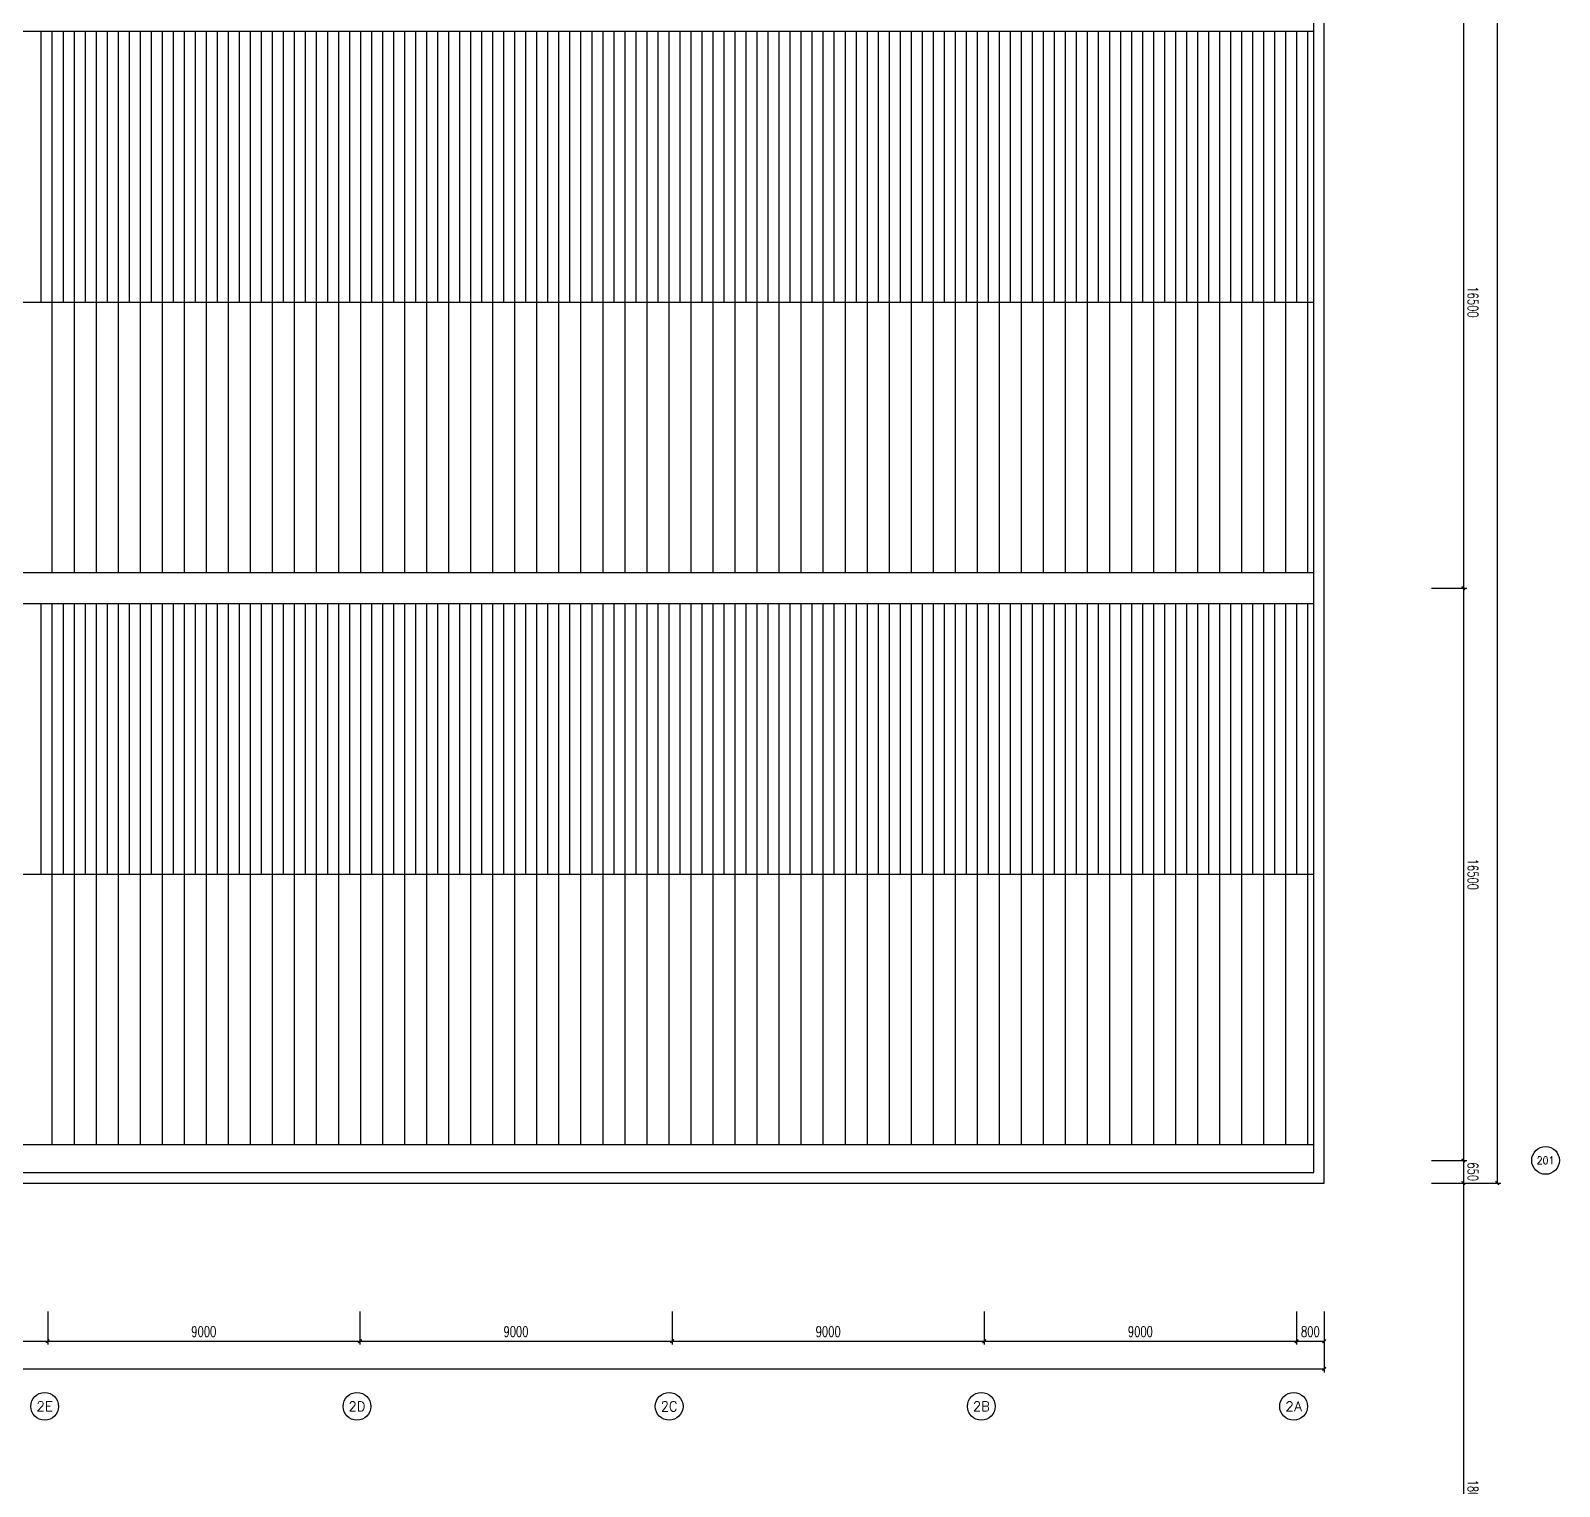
# Model space of a CAD drawing. Extents: x -474411 to 577939, y 0 to 1014176.
# Drawn here: x 334653 to 378725, y 630673 to 672646 of the extents above; entities that cross this region are included whole.
import ezdxf
from ezdxf.enums import TextEntityAlignment as Align

# ---------------------------------------------------------------- set-up
doc = ezdxf.new("R2010")
doc.units = 0
doc.header["$LTSCALE"] = 1000
doc.header["$MEASUREMENT"] = 0
doc.layers.get('Defpoints').update_dxf_attribs({"color": 210})
for name, color, linetype in [('A-AXIS-D', 1, 'Continuous'), ('A-HATCH-2', 251, 'Continuous'), ('A-LIN-V', 9, 'Continuous'), ('A-SFCE', 30, 'Continuous'), ('PUB_TEXT', 7, 'Continuous')]:
    doc.layers.add(name, color=color, linetype=linetype)
doc.styles.add('_TCH_AXIS', font='COMPLEX', dxfattribs={"bigfont": 'GBCBIG'})
doc.styles.add('_TCH_DIM_T3', font='SIMPLEX', dxfattribs={"width": 0.705882, "bigfont": 'GBCBIG'})
doc.styles.add('A-DIM_T3', font='SIMPLEX', dxfattribs={"width": 0.705882, "bigfont": 'GBCBIG'})
doc.dimstyles.new('_TCH_ARCH&&100', dxfattribs={"dimtxt": 297.5, "dimasz": 100, "dimexe": 100, "dimexo": 100, "dimgap": 126.25, "dimtad": 1, "dimdec": 0, "dimzin": 0, "dimdsep": 46, "dimtxsty": '_TCH_DIM_T3', "dimblk": 'ARCHTICK', "dimcen": 0.09, "dimclrt": 7, "dimazin": 2, "dimtfac": 1, "dimtdec": 0, "dimtix": 1, "dimtmove": 2, "dimatfit": 3, "dimfxl": 0, "dimtolj": 1, "dimtzin": 0, "dimarcsym": 0})
doc.dimstyles.new('A-DIM&&100', dxfattribs={"dimtxt": 297.5, "dimasz": 100, "dimexe": 100, "dimexo": 100, "dimgap": 126.25, "dimtad": 1, "dimdec": 0, "dimzin": 0, "dimdsep": 46, "dimtxsty": 'A-DIM_T3', "dimblk": 'ARCHTICK', "dimcen": 0.09, "dimclrt": 7, "dimazin": 2, "dimtfac": 1, "dimtdec": 0, "dimtix": 1, "dimtmove": 2, "dimatfit": 3, "dimfxl": 0, "dimtolj": 1, "dimtzin": 0, "dimarcsym": 0})

# ---------------------------------------------------------------- blocks, each defined once
blk = doc.blocks.new('_ArchTick')
at = {"color": 0, "linetype": 'ByBlock', "const_width": 0.4}
blk.add_lwpolyline([(-0.5, -0.5), (0.5, 0.5)], dxfattribs=at)
blk = doc.blocks.new('*D828')
at = {"layer": 'A-AXIS-D', "color": 0, "lineweight": -2}
for p, q in [((326146, 635720), (326146, 634760)), ((335146, 635720), (335146, 634760)), ((326146, 634860), (335146, 634860))]:
    blk.add_line(p, q, dxfattribs=at)
at = {"layer": 'Defpoints', "color": 0}
for p in [(326146, 635820), (335146, 635820), (335146, 634860)]:
    blk.add_point(p, dxfattribs=at)
at = {"layer": 'A-AXIS-D', "color": 0, "lineweight": -2, "xscale": 100, "yscale": 100, "zscale": 100, "rotation": 180}
blk.add_blockref('_ArchTick', (326146, 634860), dxfattribs=at)
at = {"layer": 'A-AXIS-D', "color": 0, "lineweight": -2, "xscale": 100, "yscale": 100, "zscale": 100}
blk.add_blockref('_ArchTick', (335146, 634860), dxfattribs=at)
at = {"layer": 'A-AXIS-D', "color": 7, "insert": (330646, 635135), "char_height": 297.5, "attachment_point": 5, "style": '_TCH_DIM_T3'}
blk.add_mtext('\\A1;9000', dxfattribs=at)
blk = doc.blocks.new('*D829')
at = {"layer": 'A-AXIS-D', "color": 0, "lineweight": -2}
for p, q in [((335146, 635720), (335146, 634760)), ((344146, 635720), (344146, 634760)), ((335146, 634860), (344146, 634860))]:
    blk.add_line(p, q, dxfattribs=at)
at = {"layer": 'Defpoints', "color": 0}
for p in [(335146, 635820), (344146, 635820), (344146, 634860)]:
    blk.add_point(p, dxfattribs=at)
at = {"layer": 'A-AXIS-D', "color": 0, "lineweight": -2, "xscale": 100, "yscale": 100, "zscale": 100, "rotation": 180}
blk.add_blockref('_ArchTick', (335146, 634860), dxfattribs=at)
at = {"layer": 'A-AXIS-D', "color": 0, "lineweight": -2, "xscale": 100, "yscale": 100, "zscale": 100}
blk.add_blockref('_ArchTick', (344146, 634860), dxfattribs=at)
at = {"layer": 'A-AXIS-D', "color": 7, "insert": (339646, 635135), "char_height": 297.5, "attachment_point": 5, "style": '_TCH_DIM_T3'}
blk.add_mtext('\\A1;9000', dxfattribs=at)
blk = doc.blocks.new('*D830')
at = {"layer": 'A-AXIS-D', "color": 0, "lineweight": -2}
for p, q in [((344146, 635720), (344146, 634760)), ((353146, 635720), (353146, 634760)), ((344146, 634860), (353146, 634860))]:
    blk.add_line(p, q, dxfattribs=at)
at = {"layer": 'Defpoints', "color": 0}
for p in [(344146, 635820), (353146, 635820), (353146, 634860)]:
    blk.add_point(p, dxfattribs=at)
at = {"layer": 'A-AXIS-D', "color": 0, "lineweight": -2, "xscale": 100, "yscale": 100, "zscale": 100, "rotation": 180}
blk.add_blockref('_ArchTick', (344146, 634860), dxfattribs=at)
at = {"layer": 'A-AXIS-D', "color": 0, "lineweight": -2, "xscale": 100, "yscale": 100, "zscale": 100}
blk.add_blockref('_ArchTick', (353146, 634860), dxfattribs=at)
at = {"layer": 'A-AXIS-D', "color": 7, "insert": (348646, 635135), "char_height": 297.5, "attachment_point": 5, "style": '_TCH_DIM_T3'}
blk.add_mtext('\\A1;9000', dxfattribs=at)
blk = doc.blocks.new('*D831')
at = {"layer": 'A-AXIS-D', "color": 0, "lineweight": -2}
for p, q in [((353146, 635720), (353146, 634760)), ((362146, 635720), (362146, 634760)), ((353146, 634860), (362146, 634860))]:
    blk.add_line(p, q, dxfattribs=at)
at = {"layer": 'Defpoints', "color": 0}
for p in [(353146, 635820), (362146, 635820), (362146, 634860)]:
    blk.add_point(p, dxfattribs=at)
at = {"layer": 'A-AXIS-D', "color": 0, "lineweight": -2, "xscale": 100, "yscale": 100, "zscale": 100, "rotation": 180}
blk.add_blockref('_ArchTick', (353146, 634860), dxfattribs=at)
at = {"layer": 'A-AXIS-D', "color": 0, "lineweight": -2, "xscale": 100, "yscale": 100, "zscale": 100}
blk.add_blockref('_ArchTick', (362146, 634860), dxfattribs=at)
at = {"layer": 'A-AXIS-D', "color": 7, "insert": (357646, 635135), "char_height": 297.5, "attachment_point": 5, "style": '_TCH_DIM_T3'}
blk.add_mtext('\\A1;9000', dxfattribs=at)
blk = doc.blocks.new('*D832')
at = {"layer": 'A-AXIS-D', "color": 0, "lineweight": -2}
for p, q in [((362146, 635720), (362146, 634760)), ((371146, 635720), (371146, 634760)), ((362146, 634860), (371146, 634860))]:
    blk.add_line(p, q, dxfattribs=at)
at = {"layer": 'Defpoints', "color": 0}
for p in [(362146, 635820), (371146, 635820), (371146, 634860)]:
    blk.add_point(p, dxfattribs=at)
at = {"layer": 'A-AXIS-D', "color": 0, "lineweight": -2, "xscale": 100, "yscale": 100, "zscale": 100, "rotation": 180}
blk.add_blockref('_ArchTick', (362146, 634860), dxfattribs=at)
at = {"layer": 'A-AXIS-D', "color": 0, "lineweight": -2, "xscale": 100, "yscale": 100, "zscale": 100}
blk.add_blockref('_ArchTick', (371146, 634860), dxfattribs=at)
at = {"layer": 'A-AXIS-D', "color": 7, "insert": (366646, 635135), "char_height": 297.5, "attachment_point": 5, "style": '_TCH_DIM_T3'}
blk.add_mtext('\\A1;9000', dxfattribs=at)
blk = doc.blocks.new('*D807')
at = {"layer": 'A-AXIS-D', "color": 0, "lineweight": -2}
for p, q in [((371146, 635720), (371146, 634760)), ((371946, 635720), (371946, 634760)), ((371146, 634860), (371946, 634860))]:
    blk.add_line(p, q, dxfattribs=at)
at = {"layer": 'Defpoints', "color": 0}
for p in [(371146, 635820), (371946, 635820), (371946, 634860)]:
    blk.add_point(p, dxfattribs=at)
at = {"layer": 'A-AXIS-D', "color": 0, "lineweight": -2, "xscale": 100, "yscale": 100, "zscale": 100, "rotation": 180}
blk.add_blockref('_ArchTick', (371146, 634860), dxfattribs=at)
at = {"layer": 'A-AXIS-D', "color": 0, "lineweight": -2, "xscale": 100, "yscale": 100, "zscale": 100}
blk.add_blockref('_ArchTick', (371946, 634860), dxfattribs=at)
at = {"layer": 'A-AXIS-D', "color": 7, "insert": (371546, 635135), "char_height": 297.5, "attachment_point": 5, "style": '_TCH_DIM_T3'}
blk.add_mtext('\\A1;800', dxfattribs=at)
blk = doc.blocks.new('*D800')
at = {"layer": 'A-AXIS-D', "color": 0, "lineweight": -2}
for p, q in [((375040, 673070), (376056, 673070)), ((375956, 673070), (375956, 656570)), ((375040, 656570), (376056, 656570))]:
    blk.add_line(p, q, dxfattribs=at)
at = {"layer": 'Defpoints', "color": 0}
for p in [(374940, 673070), (374940, 656570), (375956, 656570)]:
    blk.add_point(p, dxfattribs=at)
at = {"layer": 'A-AXIS-D', "color": 0, "lineweight": -2, "xscale": 100, "yscale": 100, "zscale": 100}
for p, rotation in [((375956, 673070), 90), ((375956, 656570), 270)]:
    blk.add_blockref('_ArchTick', p, dxfattribs=dict(at, rotation=rotation))
at = {"layer": 'A-AXIS-D', "color": 7, "insert": (376231, 664820), "char_height": 297.5, "attachment_point": 5, "rotation": 270, "style": 'A-DIM_T3'}
blk.add_mtext('\\A1;16500', dxfattribs=at)
blk = doc.blocks.new('*D801')
at = {"layer": 'A-AXIS-D', "color": 0, "lineweight": -2}
for p, q in [((375040, 656570), (376056, 656570)), ((375956, 656570), (375956, 640070)), ((375040, 640070), (376056, 640070))]:
    blk.add_line(p, q, dxfattribs=at)
at = {"layer": 'Defpoints', "color": 0}
for p in [(374940, 656570), (374940, 640070), (375956, 640070)]:
    blk.add_point(p, dxfattribs=at)
at = {"layer": 'A-AXIS-D', "color": 0, "lineweight": -2, "xscale": 100, "yscale": 100, "zscale": 100}
for p, rotation in [((375956, 656570), 90), ((375956, 640070), 270)]:
    blk.add_blockref('_ArchTick', p, dxfattribs=dict(at, rotation=rotation))
at = {"layer": 'A-AXIS-D', "color": 7, "insert": (376231, 648320), "char_height": 297.5, "attachment_point": 5, "rotation": 270, "style": 'A-DIM_T3'}
blk.add_mtext('\\A1;16500', dxfattribs=at)
blk = doc.blocks.new('*D802')
at = {"layer": 'A-AXIS-D', "color": 0, "lineweight": -2}
for p, q in [((375040, 640070), (376056, 640070)), ((375956, 640070), (375956, 639420)), ((375040, 639420), (376056, 639420))]:
    blk.add_line(p, q, dxfattribs=at)
at = {"layer": 'Defpoints', "color": 0}
for p in [(374940, 640070), (374940, 639420), (375956, 639420)]:
    blk.add_point(p, dxfattribs=at)
at = {"layer": 'A-AXIS-D', "color": 0, "lineweight": -2, "xscale": 100, "yscale": 100, "zscale": 100}
for p, rotation in [((375956, 640070), 90), ((375956, 639420), 270)]:
    blk.add_blockref('_ArchTick', p, dxfattribs=dict(at, rotation=rotation))
at = {"layer": 'A-AXIS-D', "color": 7, "insert": (376231, 639745), "char_height": 297.5, "attachment_point": 5, "rotation": 270, "style": 'A-DIM_T3'}
blk.add_mtext('\\A1;650', dxfattribs=at)
blk = doc.blocks.new('*D803')
at = {"layer": 'A-AXIS-D', "color": 0, "lineweight": -2}
for p, q in [((375040, 639420), (376056, 639420)), ((375956, 639420), (375956, 621420)), ((375040, 621420), (376056, 621420))]:
    blk.add_line(p, q, dxfattribs=at)
at = {"layer": 'Defpoints', "color": 0}
for p in [(374940, 639420), (374940, 621420), (375956, 621420)]:
    blk.add_point(p, dxfattribs=at)
at = {"layer": 'A-AXIS-D', "color": 0, "lineweight": -2, "xscale": 100, "yscale": 100, "zscale": 100}
for p, rotation in [((375956, 639420), 90), ((375956, 621420), 270)]:
    blk.add_blockref('_ArchTick', p, dxfattribs=dict(at, rotation=rotation))
at = {"layer": 'A-AXIS-D', "color": 7, "insert": (376231, 630420), "char_height": 297.5, "attachment_point": 5, "rotation": 270, "style": 'A-DIM_T3'}
blk.add_mtext('\\A1;18000', dxfattribs=at)
blk = doc.blocks.new('*D863')
at = {"layer": 'A-AXIS-D', "color": 0, "lineweight": -2}
for p, q in [((213946, 635620), (213946, 633960)), ((371946, 635620), (371946, 633960)), ((213946, 634060), (371946, 634060))]:
    blk.add_line(p, q, dxfattribs=at)
at = {"layer": 'Defpoints', "color": 0}
for p in [(213946, 635720), (371946, 635720), (371946, 634060)]:
    blk.add_point(p, dxfattribs=at)
at = {"layer": 'A-AXIS-D', "color": 0, "lineweight": -2, "xscale": 100, "yscale": 100, "zscale": 100, "rotation": 180}
blk.add_blockref('_ArchTick', (213946, 634060), dxfattribs=at)
at = {"layer": 'A-AXIS-D', "color": 0, "lineweight": -2, "xscale": 100, "yscale": 100, "zscale": 100}
blk.add_blockref('_ArchTick', (371946, 634060), dxfattribs=at)
at = {"layer": 'A-AXIS-D', "color": 7, "insert": (292946, 634335), "char_height": 297.5, "attachment_point": 5, "style": '_TCH_DIM_T3'}
blk.add_mtext('\\A1;158000', dxfattribs=at)
blk = doc.blocks.new('*D941')
at = {"layer": 'A-AXIS-D', "color": 0, "lineweight": -2}
for p, q in [((375140, 723220), (377035, 723220)), ((376935, 723220), (376935, 639420)), ((375140, 639420), (377035, 639420))]:
    blk.add_line(p, q, dxfattribs=at)
at = {"layer": 'Defpoints', "color": 0}
for p in [(375040, 723220), (375040, 639420), (376935, 639420)]:
    blk.add_point(p, dxfattribs=at)
at = {"layer": 'A-AXIS-D', "color": 0, "lineweight": -2, "xscale": 100, "yscale": 100, "zscale": 100}
for p, rotation in [((376935, 723220), 90), ((376935, 639420), 270)]:
    blk.add_blockref('_ArchTick', p, dxfattribs=dict(at, rotation=rotation))
at = {"layer": 'A-AXIS-D', "color": 7, "insert": (377210, 681320), "char_height": 297.5, "attachment_point": 5, "rotation": 270, "style": '_TCH_DIM_T3'}
blk.add_mtext('\\A1;83800', dxfattribs=at)

msp = doc.modelspace()

# ---------------------------------------------------------------- linework, layer by layer
at = {"layer": 'A-AXIS-D', "color": 8}
for centre in [(378325.1, 640071.1), (335060.9, 632981.1), (344060.9, 632981.1), (353060.9, 632981.1), (362060.9, 632981.1), (371060.9, 632981.1)]:
    msp.add_circle(centre, 400, dxfattribs=at)
at = {"layer": 'A-HATCH-2', "color": 8, "linetype": 'Continuous'}
for p, q in [((334962.5, 664820), (334962.5, 672620)), ((335280, 664820), (335280, 672620)), ((335597.5, 664820), (335597.5, 672620)), ((335915, 664820), (335915, 672620)), ((336232.5, 664820), (336232.5, 672620)), ((336550, 664820), (336550, 672620)), ((336867.5, 664820), (336867.5, 672620)), ((337185, 664820), (337185, 672620)), ((337502.5, 664820), (337502.5, 672620)), ((337820, 664820), (337820, 672620)), ((338137.5, 664820), (338137.5, 672620)), ((338455, 664820), (338455, 672620)), ((338772.5, 664820), (338772.5, 672620)), ((339090, 664820), (339090, 672620)), ((339407.5, 664820), (339407.5, 672620)), ((339725, 664820), (339725, 672620)), ((340042.5, 664820), (340042.5, 672620)), ((340360, 664820), (340360, 672620)), ((340677.5, 664820), (340677.5, 672620)), ((340995, 664820), (340995, 672620)), ((341312.5, 664820), (341312.5, 672620)), ((341630, 664820), (341630, 672620)), ((341947.5, 664820), (341947.5, 672620)), ((342265, 664820), (342265, 672620)), ((342582.5, 664820), (342582.5, 672620)), ((342900, 664820), (342900, 672620)), ((343217.5, 664820), (343217.5, 672620)), ((343535, 664820), (343535, 672620)), ((343852.5, 664820), (343852.5, 672620)), ((344170, 664820), (344170, 672620)), ((344487.5, 664820), (344487.5, 672620)), ((344805, 664820), (344805, 672620)), ((345122.5, 664820), (345122.5, 672620)), ((345440, 664820), (345440, 672620)), ((345757.5, 664820), (345757.5, 672620)), ((346075, 664820), (346075, 672620)), ((346392.5, 664820), (346392.5, 672620)), ((346710, 664820), (346710, 672620)), ((347027.5, 664820), (347027.5, 672620)), ((347345, 664820), (347345, 672620)), ((347662.5, 664820), (347662.5, 672620)), ((347980, 664820), (347980, 672620)), ((348297.5, 664820), (348297.5, 672620)), ((348615, 664820), (348615, 672620)), ((348932.5, 664820), (348932.5, 672620)), ((349250, 664820), (349250, 672620)), ((349567.5, 664820), (349567.5, 672620)), ((349885, 664820), (349885, 672620)), ((350202.5, 664820), (350202.5, 672620)), ((350520, 664820), (350520, 672620)), ((350837.5, 664820), (350837.5, 672620)), ((351155, 664820), (351155, 672620)), ((351472.5, 664820), (351472.5, 672620)), ((351790, 664820), (351790, 672620)), ((352107.5, 664820), (352107.5, 672620)), ((352425, 664820), (352425, 672620)), ((352742.5, 664820), (352742.5, 672620)), ((353060, 664820), (353060, 672620)), ((353377.5, 664820), (353377.5, 672620)), ((353695, 664820), (353695, 672620)), ((354012.5, 664820), (354012.5, 672620)), ((354330, 664820), (354330, 672620)), ((354647.5, 664820), (354647.5, 672620)), ((354965, 664820), (354965, 672620)), ((355282.5, 664820), (355282.5, 672620)), ((355600, 664820), (355600, 672620)), ((355917.5, 664820), (355917.5, 672620)), ((356235, 664820), (356235, 672620)), ((356552.5, 664820), (356552.5, 672620)), ((356870, 664820), (356870, 672620)), ((357187.5, 664820), (357187.5, 672620)), ((357505, 664820), (357505, 672620)), ((357822.5, 664820), (357822.5, 672620)), ((358140, 664820), (358140, 672620)), ((358457.5, 664820), (358457.5, 672620)), ((358775, 664820), (358775, 672620)), ((359092.5, 664820), (359092.5, 672620)), ((359410, 664820), (359410, 672620)), ((359727.5, 664820), (359727.5, 672620)), ((360045, 664820), (360045, 672620)), ((360362.5, 664820), (360362.5, 672620)), ((360680, 664820), (360680, 672620)), ((360997.5, 664820), (360997.5, 672620)), ((361315, 664820), (361315, 672620)), ((361632.5, 664820), (361632.5, 672620)), ((361950, 664820), (361950, 672620)), ((362267.5, 664820), (362267.5, 672620)), ((362585, 664820), (362585, 672620)), ((362902.5, 664820), (362902.5, 672620)), ((363220, 664820), (363220, 672620)), ((363537.5, 664820), (363537.5, 672620)), ((363855, 664820), (363855, 672620)), ((364172.5, 664820), (364172.5, 672620)), ((364490, 664820), (364490, 672620)), ((364807.5, 664820), (364807.5, 672620)), ((365125, 664820), (365125, 672620)), ((365442.5, 664820), (365442.5, 672620)), ((365760, 664820), (365760, 672620)), ((366077.5, 664820), (366077.5, 672620)), ((366395, 664820), (366395, 672620)), ((366712.5, 664820), (366712.5, 672620)), ((367030, 664820), (367030, 672620)), ((367347.5, 664820), (367347.5, 672620)), ((367665, 664820), (367665, 672620)), ((367982.5, 664820), (367982.5, 672620)), ((368300, 664820), (368300, 672620)), ((368617.5, 664820), (368617.5, 672620)), ((368935, 664820), (368935, 672620)), ((369252.5, 664820), (369252.5, 672620)), ((369570, 664820), (369570, 672620)), ((369887.5, 664820), (369887.5, 672620)), ((370205, 664820), (370205, 672620)), ((370522.5, 664820), (370522.5, 672620)), ((370840, 664820), (370840, 672620)), ((371157.5, 664820), (371157.5, 672620)), ((371475, 664820), (371475, 672620)), ((335280, 657020), (335280, 664820)), ((335915, 657020), (335915, 664820)), ((336550, 657020), (336550, 664820)), ((337185, 657020), (337185, 664820)), ((337820, 657020), (337820, 664820)), ((338455, 657020), (338455, 664820)), ((339090, 657020), (339090, 664820)), ((339725, 657020), (339725, 664820)), ((340360, 657020), (340360, 664820)), ((340995, 657020), (340995, 664820)), ((341630, 657020), (341630, 664820)), ((342265, 657020), (342265, 664820)), ((342900, 657020), (342900, 664820)), ((343535, 657020), (343535, 664820)), ((344170, 657020), (344170, 664820)), ((344805, 657020), (344805, 664820)), ((345440, 657020), (345440, 664820)), ((346075, 657020), (346075, 664820)), ((346710, 657020), (346710, 664820)), ((347345, 657020), (347345, 664820)), ((347980, 657020), (347980, 664820)), ((348615, 657020), (348615, 664820)), ((349250, 657020), (349250, 664820)), ((349885, 657020), (349885, 664820)), ((350520, 657020), (350520, 664820)), ((351155, 657020), (351155, 664820)), ((351790, 657020), (351790, 664820)), ((352425, 657020), (352425, 664820)), ((353060, 657020), (353060, 664820)), ((353695, 657020), (353695, 664820)), ((354330, 657020), (354330, 664820)), ((354965, 657020), (354965, 664820)), ((355600, 657020), (355600, 664820)), ((356235, 657020), (356235, 664820)), ((356870, 657020), (356870, 664820)), ((357505, 657020), (357505, 664820)), ((358140, 657020), (358140, 664820)), ((358775, 657020), (358775, 664820)), ((359410, 657020), (359410, 664820)), ((360045, 657020), (360045, 664820)), ((360680, 657020), (360680, 664820)), ((361315, 657020), (361315, 664820)), ((361950, 657020), (361950, 664820)), ((362585, 657020), (362585, 664820)), ((363220, 657020), (363220, 664820)), ((363855, 657020), (363855, 664820)), ((364490, 657020), (364490, 664820)), ((365125, 657020), (365125, 664820)), ((365760, 657020), (365760, 664820)), ((366395, 657020), (366395, 664820)), ((367030, 657020), (367030, 664820)), ((367665, 657020), (367665, 664820)), ((368300, 657020), (368300, 664820)), ((368935, 657020), (368935, 664820)), ((369570, 657020), (369570, 664820)), ((370205, 657020), (370205, 664820)), ((370840, 657020), (370840, 664820)), ((371475, 657020), (371475, 664820)), ((334962.5, 648320), (334962.5, 656120)), ((335280, 648320), (335280, 656120)), ((335597.5, 648320), (335597.5, 656120)), ((335915, 648320), (335915, 656120)), ((336232.5, 648320), (336232.5, 656120)), ((336550, 648320), (336550, 656120)), ((336867.5, 648320), (336867.5, 656120)), ((337185, 648320), (337185, 656120)), ((337502.5, 648320), (337502.5, 656120)), ((337820, 648320), (337820, 656120)), ((338137.5, 648320), (338137.5, 656120)), ((338455, 648320), (338455, 656120)), ((338772.5, 648320), (338772.5, 656120)), ((339090, 648320), (339090, 656120)), ((339407.5, 648320), (339407.5, 656120)), ((339725, 648320), (339725, 656120)), ((340042.5, 648320), (340042.5, 656120)), ((340360, 648320), (340360, 656120)), ((340677.5, 648320), (340677.5, 656120)), ((340995, 648320), (340995, 656120)), ((341312.5, 648320), (341312.5, 656120)), ((341630, 648320), (341630, 656120)), ((341947.5, 648320), (341947.5, 656120)), ((342265, 648320), (342265, 656120)), ((342582.5, 648320), (342582.5, 656120)), ((342900, 648320), (342900, 656120)), ((343217.5, 648320), (343217.5, 656120)), ((343535, 648320), (343535, 656120)), ((343852.5, 648320), (343852.5, 656120)), ((344170, 648320), (344170, 656120)), ((344487.5, 648320), (344487.5, 656120)), ((344805, 648320), (344805, 656120)), ((345122.5, 648320), (345122.5, 656120)), ((345440, 648320), (345440, 656120)), ((345757.5, 648320), (345757.5, 656120)), ((346075, 648320), (346075, 656120)), ((346392.5, 648320), (346392.5, 656120)), ((346710, 648320), (346710, 656120)), ((347027.5, 648320), (347027.5, 656120)), ((347345, 648320), (347345, 656120)), ((347662.5, 648320), (347662.5, 656120)), ((347980, 648320), (347980, 656120)), ((348297.5, 648320), (348297.5, 656120)), ((348615, 648320), (348615, 656120)), ((348932.5, 648320), (348932.5, 656120)), ((349250, 648320), (349250, 656120)), ((349567.5, 648320), (349567.5, 656120)), ((349885, 648320), (349885, 656120)), ((350202.5, 648320), (350202.5, 656120)), ((350520, 648320), (350520, 656120)), ((350837.5, 648320), (350837.5, 656120)), ((351155, 648320), (351155, 656120)), ((351472.5, 648320), (351472.5, 656120)), ((351790, 648320), (351790, 656120)), ((352107.5, 648320), (352107.5, 656120)), ((352425, 648320), (352425, 656120)), ((352742.5, 648320), (352742.5, 656120)), ((353060, 648320), (353060, 656120)), ((353377.5, 648320), (353377.5, 656120)), ((353695, 648320), (353695, 656120)), ((354012.5, 648320), (354012.5, 656120)), ((354330, 648320), (354330, 656120)), ((354647.5, 648320), (354647.5, 656120)), ((354965, 648320), (354965, 656120)), ((355282.5, 648320), (355282.5, 656120)), ((355600, 648320), (355600, 656120)), ((355917.5, 648320), (355917.5, 656120)), ((356235, 648320), (356235, 656120)), ((356552.5, 648320), (356552.5, 656120)), ((356870, 648320), (356870, 656120)), ((357187.5, 648320), (357187.5, 656120)), ((357505, 648320), (357505, 656120)), ((357822.5, 648320), (357822.5, 656120)), ((358140, 648320), (358140, 656120)), ((358457.5, 648320), (358457.5, 656120)), ((358775, 648320), (358775, 656120)), ((359092.5, 648320), (359092.5, 656120)), ((359410, 648320), (359410, 656120)), ((359727.5, 648320), (359727.5, 656120)), ((360045, 648320), (360045, 656120)), ((360362.5, 648320), (360362.5, 656120)), ((360680, 648320), (360680, 656120)), ((360997.5, 648320), (360997.5, 656120)), ((361315, 648320), (361315, 656120)), ((361632.5, 648320), (361632.5, 656120)), ((361950, 648320), (361950, 656120)), ((362267.5, 648320), (362267.5, 656120)), ((362585, 648320), (362585, 656120)), ((362902.5, 648320), (362902.5, 656120)), ((363220, 648320), (363220, 656120)), ((363537.5, 648320), (363537.5, 656120)), ((363855, 648320), (363855, 656120)), ((364172.5, 648320), (364172.5, 656120)), ((364490, 648320), (364490, 656120)), ((364807.5, 648320), (364807.5, 656120)), ((365125, 648320), (365125, 656120)), ((365442.5, 648320), (365442.5, 656120)), ((365760, 648320), (365760, 656120)), ((366077.5, 648320), (366077.5, 656120)), ((366395, 648320), (366395, 656120)), ((366712.5, 648320), (366712.5, 656120)), ((367030, 648320), (367030, 656120)), ((367347.5, 648320), (367347.5, 656120)), ((367665, 648320), (367665, 656120)), ((367982.5, 648320), (367982.5, 656120)), ((368300, 648320), (368300, 656120)), ((368617.5, 648320), (368617.5, 656120)), ((368935, 648320), (368935, 656120)), ((369252.5, 648320), (369252.5, 656120)), ((369570, 648320), (369570, 656120)), ((369887.5, 648320), (369887.5, 656120)), ((370205, 648320), (370205, 656120)), ((370522.5, 648320), (370522.5, 656120)), ((370840, 648320), (370840, 656120)), ((371157.5, 648320), (371157.5, 656120)), ((371475, 648320), (371475, 656120)), ((335280, 640520), (335280, 648320)), ((335915, 640520), (335915, 648320)), ((336550, 640520), (336550, 648320)), ((337185, 640520), (337185, 648320)), ((337820, 640520), (337820, 648320)), ((338455, 640520), (338455, 648320)), ((339090, 640520), (339090, 648320)), ((339725, 640520), (339725, 648320)), ((340360, 640520), (340360, 648320)), ((340995, 640520), (340995, 648320)), ((341630, 640520), (341630, 648320)), ((342265, 640520), (342265, 648320)), ((342900, 640520), (342900, 648320)), ((343535, 640520), (343535, 648320)), ((344170, 640520), (344170, 648320)), ((344805, 640520), (344805, 648320)), ((345440, 640520), (345440, 648320)), ((346075, 640520), (346075, 648320)), ((346710, 640520), (346710, 648320)), ((347345, 640520), (347345, 648320)), ((347980, 640520), (347980, 648320)), ((348615, 640520), (348615, 648320)), ((349250, 640520), (349250, 648320)), ((349885, 640520), (349885, 648320)), ((350520, 640520), (350520, 648320)), ((351155, 640520), (351155, 648320)), ((351790, 640520), (351790, 648320)), ((352425, 640520), (352425, 648320)), ((353060, 640520), (353060, 648320)), ((353695, 640520), (353695, 648320)), ((354330, 640520), (354330, 648320)), ((354965, 640520), (354965, 648320)), ((355600, 640520), (355600, 648320)), ((356235, 640520), (356235, 648320)), ((356870, 640520), (356870, 648320)), ((357505, 640520), (357505, 648320)), ((358140, 640520), (358140, 648320)), ((358775, 640520), (358775, 648320)), ((359410, 640520), (359410, 648320)), ((360045, 640520), (360045, 648320)), ((360680, 640520), (360680, 648320)), ((361315, 640520), (361315, 648320)), ((361950, 640520), (361950, 648320)), ((362585, 640520), (362585, 648320)), ((363220, 640520), (363220, 648320)), ((363855, 640520), (363855, 648320)), ((364490, 640520), (364490, 648320)), ((365125, 640520), (365125, 648320)), ((365760, 640520), (365760, 648320)), ((366395, 640520), (366395, 648320)), ((367030, 640520), (367030, 648320)), ((367665, 640520), (367665, 648320)), ((368300, 640520), (368300, 648320)), ((368935, 640520), (368935, 648320)), ((369570, 640520), (369570, 648320)), ((370205, 640520), (370205, 648320)), ((370840, 640520), (370840, 648320)), ((371475, 640520), (371475, 648320))]:
    msp.add_line(p, q, dxfattribs=at)
at = {"layer": 'A-LIN-V', "color": 8}
for p, q in [((371645.8, 672620), (220058.3, 672620)), ((214997.9, 657020), (371645.8, 657020)), ((371645.8, 656120), (214545.8, 656120)), ((371645.8, 640520), (214245.8, 640520))]:
    msp.add_line(p, q, dxfattribs=at)
at = {"layer": 'A-SFCE', "color": 8}
for p, q in [((371645.8, 639720), (371645.8, 722920)), ((371945.8, 639420), (371945.8, 723220)), ((216792.2, 664820), (371645.8, 664820)), ((214245.8, 648320), (371645.8, 648320)), ((214245.8, 639720), (371645.8, 639720)), ((213945.8, 639420), (371945.8, 639420)), ((371945.8, 639420), (371945.8, 639420))]:
    msp.add_line(p, q, dxfattribs=at)

# ---------------------------------------------------------------- texts
at = {"layer": 'PUB_TEXT', "color": 8, "style": '_TCH_AXIS'}
for s, height, p, p2 in [('201', 220.59, (378067.7, 639960.8), (378582.5, 639960.8)), ('2E', 282.17, (334819.1, 632840), (335302.8, 632840)), ('2D', 276.42, (343817.4, 632842.9), (344304.4, 632842.9)), ('2C', 288.12, (352820.8, 632837.1), (353301, 632837.1)), ('2B', 276.42, (361817.4, 632842.9), (362304.4, 632842.9)), ('2A', 270.86, (370815.8, 632845.7), (371306, 632845.7))]:
    msp.add_text(s, height=height, dxfattribs=at).set_placement(p, p2, align=Align.FIT)

# ---------------------------------------------------------------- dimensions: what is measured, and where the dimension line sits
at = {"layer": 'A-AXIS-D', "color": 8}
for base, p1, p2, dimstyle, picture, middle in [((376935.5, 639420), (375040, 723220), (375040, 639420), '_TCH_ARCH&&100', '*D941', (377210.5, 681320)), ((375955.8, 656570), (374940, 673070), (374940, 656570), 'A-DIM&&100', '*D800', (376230.8, 664820)), ((375955.8, 640070), (374940, 656570), (374940, 640070), 'A-DIM&&100', '*D801', (376230.8, 648320)), ((375955.8, 639420), (374940, 640070), (374940, 639420), 'A-DIM&&100', '*D802', (376230.8, 639745)), ((375955.8, 621420), (374940, 639420), (374940, 621420), 'A-DIM&&100', '*D803', (376230.8, 630420))]:
    dim = msp.add_linear_dim(base=base, p1=p1, p2=p2, angle=270, dimstyle=dimstyle, override={"dimgap": 0}, dxfattribs=at)
    dim.commit()
    dim.dimension.update_dxf_attribs({"geometry": picture, "text_midpoint": middle, "dimtype": 161, "text_rotation": 270})
for base, p1, p2, picture, middle in [((371945.8, 634060), (213945.8, 635720), (371945.8, 635720), '*D863', (292945.8, 634335)), ((335145.8, 634860), (326145.8, 635820), (335145.8, 635820), '*D828', (330645.8, 635135)), ((344145.8, 634860), (335145.8, 635820), (344145.8, 635820), '*D829', (339645.8, 635135)), ((353145.8, 634860), (344145.8, 635820), (353145.8, 635820), '*D830', (348645.8, 635135)), ((362145.8, 634860), (353145.8, 635820), (362145.8, 635820), '*D831', (357645.8, 635135)), ((371145.8, 634860), (362145.8, 635820), (371145.8, 635820), '*D832', (366645.8, 635135)), ((371945.8, 634860), (371145.8, 635820), (371945.8, 635820), '*D807', (371545.8, 635135))]:
    dim = msp.add_linear_dim(base=base, p1=p1, p2=p2, angle=0, dimstyle='_TCH_ARCH&&100', override={"dimgap": 0}, dxfattribs=at)
    dim.commit()
    dim.dimension.update_dxf_attribs({"geometry": picture, "text_midpoint": middle, "dimtype": 161})

doc.saveas('drawing.dxf')
